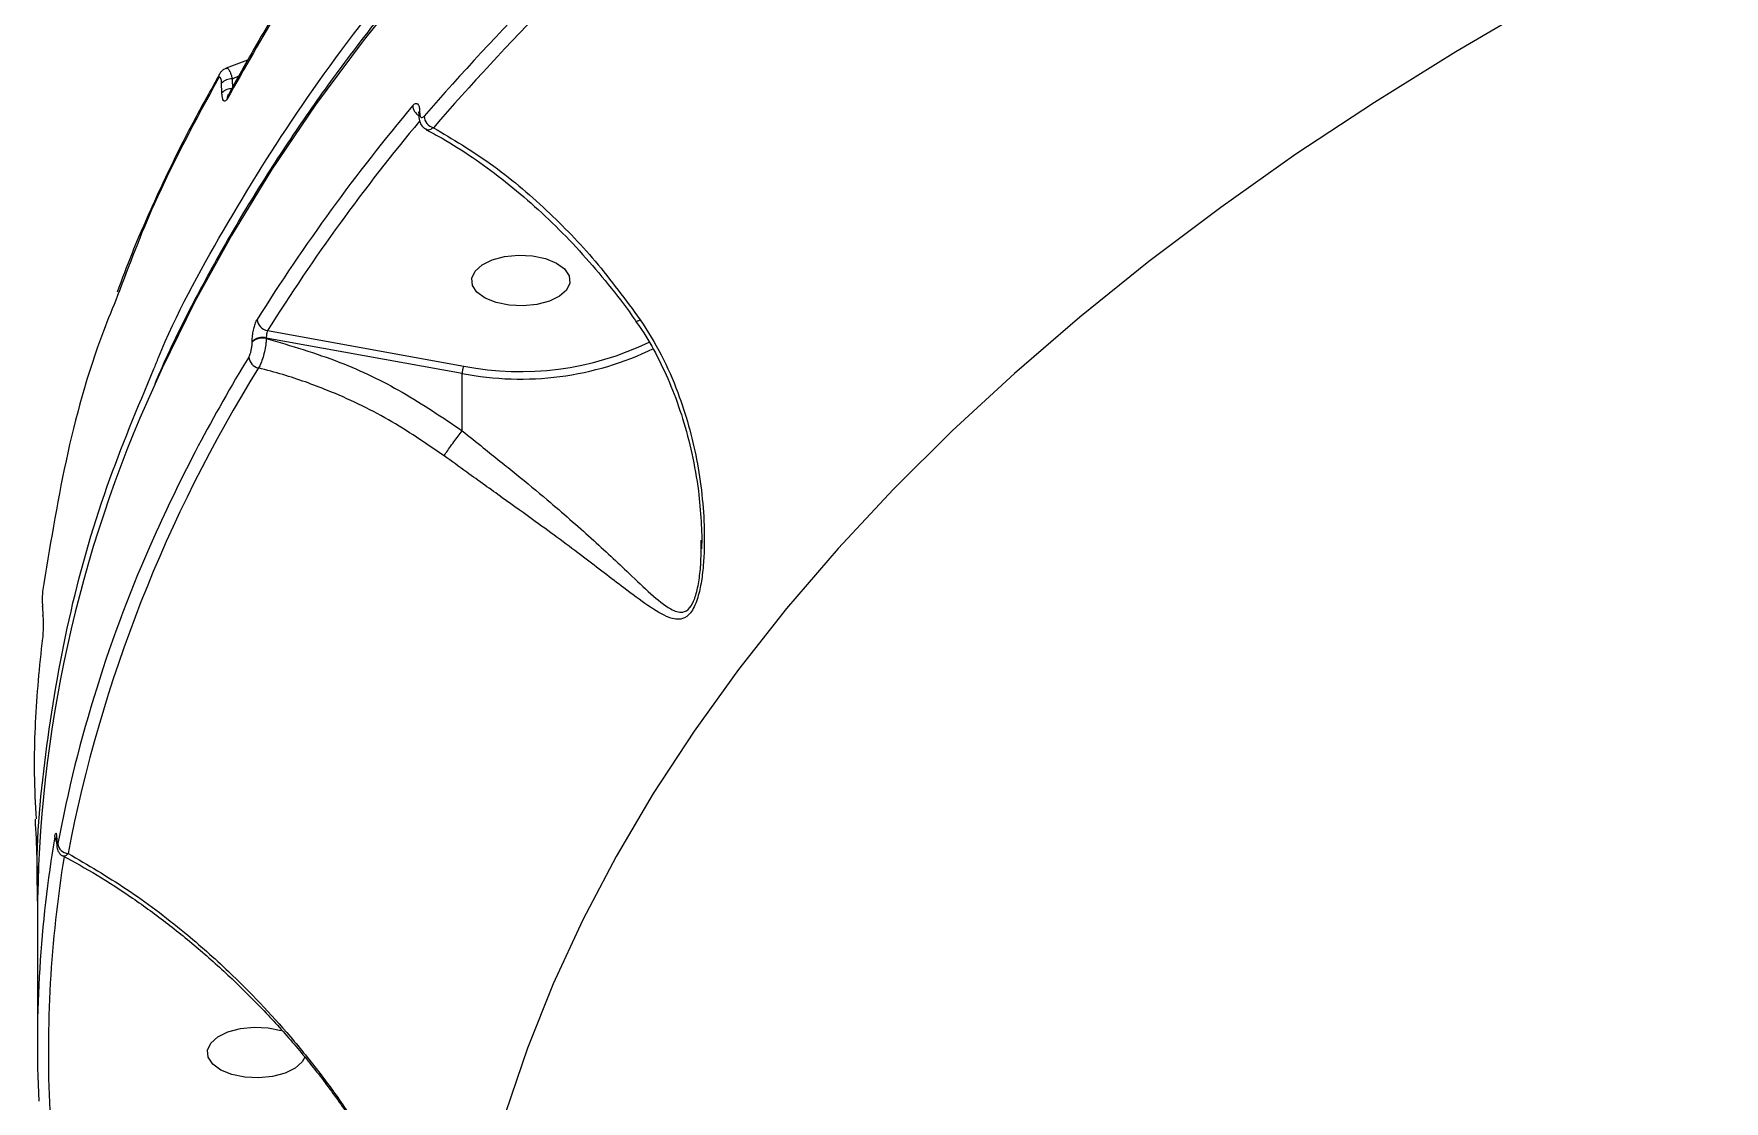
# Model space of a CAD drawing. Header units: millimetres. Extents: x -7151 to 6134, y -5040 to 5562.
# Drawn here: x -447.9 to -293.6, y 1730 to 1827.4 of the extents above; entities that cross this region are included whole.
import ezdxf

# ---------------------------------------------------------------- set-up
doc = ezdxf.new("R2010")
doc.units = ezdxf.units.MM
doc.layers.add('DIKOM_ОБЪЕКТ', color=7, linetype='Continuous')

msp = doc.modelspace()

# ---------------------------------------------------------------- linework, layer by layer
at = {"layer": 'DIKOM_ОБЪЕКТ', "color": 7, "linetype": 'Continuous', "lineweight": 15}
for p, q in [((-428.386, 1824.993), (-430.317, 1824.289)), ((-430.717, 1822.025), (-430.748, 1822.918)), ((-429.194, 1823.53), (-429.774, 1823.286)), ((-429.774, 1823.286), (-429.743, 1822.391)), ((-430.149, 1821.853), (-430.15, 1821.852)), ((-412.755, 1820.108), (-412.755, 1820.039)), ((-412.673, 1820.313), (-412.673, 1820.245)), ((-427.957, 1799.264), (-427.957, 1799.311)), ((-426.673, 1799.641), (-426.673, 1799.594)), ((-408.792, 1796.415), (-426.673, 1799.641)), ((-426.548, 1800.32), (-408.628, 1797.087)), ((-408.792, 1791.174), (-408.792, 1796.415)), ((-386.987, 1780.384), (-386.977, 1781.174)), ((-447.103, 1775.103), (-447.101, 1775.151)), ((-447.101, 1775.151), (-447.057, 1774.298)), ((-447.058, 1774.25), (-447.057, 1774.298)), ((-445.804, 1753.742), (-445.8, 1753.789)), ((-445.804, 1753.742), (-445.804, 1753.654)), ((-445.804, 1753.654), (-445.8, 1753.701)), ((-445.8, 1753.789), (-445.8, 1753.701)), ((-447.562, 1746.85), (-447.562, 1735.278))]:
    msp.add_line(p, q, dxfattribs=at)
at = {"layer": 'DIKOM_ОБЪЕКТ', "color": 7, "linetype": 'Continuous', "lineweight": 15, "flags": 128}
for points in [[(-285.752, 1843.036), (-294.218, 1838.913), (-302.436, 1834.659), (-310.398, 1830.277), (-318.098, 1825.773), (-325.526, 1821.15), (-332.678, 1816.413), (-339.546, 1811.565), (-346.123, 1806.612), (-352.405, 1801.557), (-358.384, 1796.407), (-364.055, 1791.164), (-369.413, 1785.836), (-374.453, 1780.425), (-379.171, 1774.938), (-383.561, 1769.379), (-387.62, 1763.754), (-391.344, 1758.068), (-394.73, 1752.326), (-397.774, 1746.533), (-400.474, 1740.696), (-402.826, 1734.818), (-404.83, 1728.907)], [(-413.169, 1832.581), (-417.837, 1826.782), (-422.176, 1820.915), (-426.183, 1814.986), (-429.854, 1809), (-433.186, 1802.961), (-436.177, 1796.875), (-436.947, 1795.175)], [(-401.189, 1806.89), (-400.182, 1806.482), (-399.439, 1805.944), (-399.02, 1805.321), (-398.959, 1804.662), (-399.261, 1804.021), (-399.902, 1803.45), (-400.829, 1802.995), (-401.967, 1802.692), (-403.225, 1802.567), (-404.5, 1802.63), (-405.689, 1802.875), (-406.696, 1803.283), (-407.439, 1803.82), (-407.858, 1804.444), (-407.919, 1805.103), (-407.617, 1805.744), (-406.976, 1806.315), (-406.049, 1806.77), (-404.911, 1807.073), (-403.653, 1807.197), (-402.378, 1807.135), (-401.189, 1806.89)], [(-423.14, 1733.991), (-423.384, 1733.56), (-424.025, 1732.988), (-424.952, 1732.533), (-426.09, 1732.231), (-427.348, 1732.106), (-428.623, 1732.169), (-429.812, 1732.414), (-430.819, 1732.822), (-431.562, 1733.359), (-431.981, 1733.982), (-432.042, 1734.641), (-431.74, 1735.282), (-431.099, 1735.854), (-430.172, 1736.309), (-429.034, 1736.611), (-427.776, 1736.736), (-426.501, 1736.673), (-425.312, 1736.428)]]:
    msp.add_lwpolyline(points, dxfattribs=at)
at = {"layer": 'DIKOM_ОБЪЕКТ', "color": 7, "linetype": 'Continuous', "lineweight": 15}
for centre, radius, start, end in [((-227.118, 1659.037), 245.258, 124.45462, 139.01587), ((-226.674, 1658.343), 244.721, 124.45486, 139.01582), ((-430.354, 1823.353), 0.704, 149.6608, 183.54187), ((-429.869, 1822.066), 1.224, 85.55268, 135.89711), ((-429.841, 1821.173), 1.222, 85.38435, 135.82296), ((-429.556, 1821.528), 0.677, 150.25119, 183.53791), ((-280.764, 1709.502), 173.103, 139.96408, 147.96021), ((-412.18, 1820.912), 1.121, 182.99956, 239.18979), ((-280.344, 1708.828), 172.471, 140.10933, 147.96238), ((-412.439, 1820.099), 0.317, 137.56115, 178.58486), ((-412.437, 1820.03), 0.318, 137.61573, 177.73625), ((-411.097, 1819.967), 1.167, 183.77915, 254.32891), ((-426.394, 1801.419), 1.109, 184.35756, 262.02467), ((-427.025, 1798.348), 1.34, 74.79407, 134.08311), ((-427.025, 1798.301), 1.34, 74.78395, 134.09324), ((-403.437, 1823.432), 26.852, 258.85353, 295.87353), ((-306.364, 1723.187), 142.974, 148.49181, 155.98348), ((-427.163, 1797.989), 1.099, 184.21211, 258.86437), ((-403.437, 1823.557), 27.665, 258.84045, 295.98323), ((-316.565, 1727.857), 130.566, 148.07016, 169.08133), ((-329.574, 1746.262), 117.99, 155.50856, 179.71436), ((-323.891, 1730.681), 123.916, 155.85024, 169.39408), ((-335.424, 1735.272), 112.137, 170.32342, 182.70692), ((-445.087, 1754.155), 0.879, 182.19832, 216.19243), ((-444.714, 1753.565), 0.978, 184.5123, 266.91918), ((-334.72, 1734.415), 111.841, 170.80511, 182.70745)]:
    msp.add_arc(centre, radius, start, end, dxfattribs=at)
for points, knots in [([(-28.563, 1963.65), (-30.584, 1963.643), (-36.443, 1963.623), (-46.138, 1963.465), (-57.637, 1963.122), (-69.113, 1962.616), (-80.558, 1961.947), (-91.963, 1961.117), (-103.32, 1960.126), (-114.62, 1958.975), (-125.854, 1957.665), (-137.015, 1956.196), (-148.094, 1954.57), (-159.082, 1952.787), (-169.971, 1950.85), (-180.753, 1948.76), (-191.42, 1946.518), (-201.964, 1944.126), (-212.377, 1941.585), (-222.652, 1938.899), (-232.78, 1936.067), (-242.753, 1933.094), (-252.565, 1929.98), (-262.208, 1926.729), (-271.675, 1923.342), (-280.958, 1919.822), (-290.052, 1916.173), (-298.948, 1912.395), (-307.64, 1908.493), (-316.122, 1904.469), (-324.387, 1900.326), (-332.429, 1896.067), (-340.242, 1891.696), (-347.82, 1887.215), (-355.157, 1882.628), (-362.249, 1877.938), (-369.088, 1873.149), (-375.671, 1868.265), (-381.992, 1863.288), (-388.046, 1858.223), (-393.829, 1853.074), (-399.336, 1847.843), (-404.564, 1842.537), (-409.507, 1837.157), (-414.163, 1831.709), (-418.527, 1826.196), (-422.597, 1820.623), (-426.368, 1814.994), (-429.842, 1809.314), (-432.995, 1803.584), (-435.333, 1798.966), (-436.51, 1796.245), (-436.849, 1795.463)], [0, 0, 0, 0, 0.0107552, 0.0311878, 0.0516215, 0.0720552, 0.0924884, 0.1129222, 0.1333561, 0.15379, 0.1742241, 0.1946587, 0.215093, 0.2355279, 0.2559631, 0.2763984, 0.2968343, 0.3172703, 0.3377071, 0.358144, 0.3785814, 0.3990192, 0.4194577, 0.4398966, 0.4603357, 0.4807758, 0.5012164, 0.5216576, 0.5420996, 0.5625417, 0.5829848, 0.6034285, 0.6238725, 0.6443172, 0.664762, 0.6852075, 0.705653, 0.7260988, 0.7465444, 0.7669897, 0.7874344, 0.8078782, 0.8283208, 0.8487617, 0.8692001, 0.8896363, 0.9100693, 0.9304984, 0.9509232, 0.9713434, 0.9917579, 1, 1, 1, 1]), ([(-436.925, 1796.815), (-436.787, 1797.165), (-435.105, 1801.433), (-430.697, 1809.481), (-423.566, 1821.014), (-414.963, 1832.412), (-405.061, 1843.65), (-394.03, 1854.476), (-381.946, 1864.864), (-368.893, 1874.796), (-354.659, 1884.434), (-339.242, 1893.731), (-322.669, 1902.646), (-306.038, 1910.628), (-289.56, 1917.739), (-273.409, 1924.051), (-256.627, 1929.977), (-239.251, 1935.492), (-221.471, 1940.541), (-203.375, 1945.1), (-186.956, 1948.777), (-176.437, 1950.823), (-172.153, 1951.657)], [0, 0, 0, 0, 0.0049824, 0.0607473, 0.1164693, 0.1738099, 0.231197, 0.2885376, 0.3442597, 0.4000244, 0.4557466, 0.5130871, 0.5704745, 0.6278152, 0.6763108, 0.7248634, 0.7734157, 0.8224281, 0.8714411, 0.9192196, 0.9671062, 1, 1, 1, 1]), ([(-416.442, 1843.278), (-416.692, 1842.928), (-417.944, 1841.174), (-421.067, 1836.656), (-425.562, 1829.729), (-428.674, 1824.235), (-430.232, 1821.486)], [0, 0, 0, 0, 0.0480646, 0.2403225, 0.6198799, 1, 1, 1, 1]), ([(-416.328, 1843.7), (-416.408, 1843.591), (-417.972, 1841.47), (-420.764, 1837.338), (-424.66, 1831.315), (-427.778, 1826.15), (-429.492, 1823.005), (-430.12, 1821.853)], [0, 0, 0, 0, 0.0147843, 0.2900191, 0.5656673, 0.8408503, 1, 1, 1, 1]), ([(-430.306, 1824.26), (-430.345, 1824.251), (-430.489, 1824.216), (-430.688, 1824.061), (-430.865, 1823.876), (-430.934, 1823.746), (-430.96, 1823.697)], [0, 0, 0, 0, 0.1294529, 0.4706094, 0.7963521, 1, 1, 1, 1]), ([(-430.306, 1824.256), (-430.265, 1824.264), (-430.173, 1824.282), (-430.012, 1824.043), (-429.872, 1823.683), (-429.8, 1823.393), (-429.774, 1823.286)], [0, 0, 0, 0, 0.2390267, 0.5335683, 0.8282109, 1, 1, 1, 1]), ([(-431.007, 1823.576), (-431.866, 1822.045), (-433.796, 1818.604), (-436.421, 1813.199), (-438.671, 1808.144), (-439.838, 1805.004), (-440.279, 1803.817)], [0, 0, 0, 0, 0.2352126, 0.5286655, 0.821807, 1, 1, 1, 1]), ([(-431.057, 1823.309), (-433.126, 1819.509), (-436.684, 1812.971), (-439.188, 1806.305), (-440.237, 1803.515)], [0, 0, 0, 0, 0.5813199, 1, 1, 1, 1]), ([(-430.748, 1822.918), (-430.753, 1822.995), (-430.763, 1823.16), (-430.809, 1823.343), (-430.878, 1823.445), (-430.965, 1823.443), (-431.027, 1823.354), (-431.057, 1823.309)], [0, 0, 0, 0, 0.1798397, 0.3800937, 0.5812307, 0.7907556, 1, 1, 1, 1]), ([(-430.232, 1821.486), (-430.28, 1821.411), (-430.378, 1821.261), (-430.517, 1821.243), (-430.625, 1821.389), (-430.695, 1821.663), (-430.71, 1821.91), (-430.717, 1822.025)], [0, 0, 0, 0, 0.2131084, 0.4264768, 0.6305814, 0.8289159, 1, 1, 1, 1]), ([(-413.299, 1820.854), (-413.244, 1820.911), (-413.12, 1821.039), (-412.942, 1821.077), (-412.793, 1820.963), (-412.692, 1820.709), (-412.679, 1820.445), (-412.673, 1820.313)], [0, 0, 0, 0, 0.1741921, 0.3896148, 0.5958124, 0.7978902, 1, 1, 1, 1]), ([(-412.768, 1820.279), (-412.768, 1820.281), (-412.77, 1820.286), (-412.758, 1820.227), (-412.756, 1820.147), (-412.755, 1820.108)], [0, 0, 0, 0, 0.1808936, 0.5971305, 1, 1, 1, 1]), ([(-412.75, 1820.043), (-412.751, 1820.003), (-412.761, 1819.748), (-412.678, 1819.356), (-412.428, 1818.905), (-412.174, 1818.755), (-412.077, 1818.698)], [0, 0, 0, 0, 0.07335961, 0.46707234, 0.79779992, 1, 1, 1, 1]), ([(-412.673, 1820.245), (-412.668, 1820.158), (-412.66, 1819.984), (-412.593, 1819.817), (-412.496, 1819.744), (-412.379, 1819.769), (-412.298, 1819.852), (-412.261, 1819.89)], [0, 0, 0, 0, 0.2039686, 0.4079919, 0.6135344, 0.8265516, 1, 1, 1, 1]), ([(-412.083, 1818.658), (-411.592, 1818.402), (-410.179, 1817.667), (-407.858, 1816.171), (-405.144, 1814.201), (-402.488, 1811.987), (-399.925, 1809.57), (-397.472, 1806.973), (-395.17, 1804.2), (-393.651, 1802.25), (-392.955, 1801.194), (-392.928, 1801.154)], [0, 0, 0, 0, 0.0706917, 0.2033045, 0.3361928, 0.4693674, 0.6022174, 0.7334943, 0.864422, 0.9948413, 1, 1, 1, 1]), ([(-411.412, 1818.843), (-411.505, 1818.782), (-411.712, 1818.644), (-411.942, 1818.601), (-412.04, 1818.68), (-412.061, 1818.697)], [0, 0, 0, 0, 0.3888667, 0.8709057, 1, 1, 1, 1]), ([(-411.412, 1818.843), (-409.668, 1817.808), (-406.132, 1815.71), (-401.164, 1811.513), (-396.522, 1806.73), (-393.871, 1803.126), (-392.53, 1801.302)], [0, 0, 0, 0, 0.2536067, 0.5139726, 0.7539647, 1, 1, 1, 1]), ([(-440.237, 1803.515), (-440.678, 1802.435), (-442.718, 1797.447), (-445.166, 1788.43), (-446.446, 1780.471), (-447.086, 1776.491)], [0, 0, 0, 0, 0.12141534, 0.56070718, 1, 1, 1, 1]), ([(-427.957, 1799.311), (-427.955, 1799.409), (-427.949, 1799.657), (-427.895, 1800.107), (-427.792, 1800.6), (-427.655, 1801.043), (-427.552, 1801.237), (-427.5, 1801.335)], [0, 0, 0, 0, 0.1407883, 0.35532, 0.570021, 0.7849796, 1, 1, 1, 1]), ([(-392.53, 1801.302), (-391.867, 1800.251), (-390.53, 1798.134), (-388.702, 1793.883), (-387.213, 1788.525), (-386.623, 1783.141), (-386.705, 1779.351), (-386.965, 1777.222), (-387.318, 1775.669), (-387.9, 1774.451), (-388.792, 1773.857), (-390.079, 1774.094), (-391.822, 1775.175), (-394.341, 1777.056), (-397.035, 1779.136), (-399.823, 1781.221), (-402.276, 1783.022), (-405.118, 1785.068), (-407.951, 1787.085), (-409.751, 1788.393), (-410.443, 1788.895)], [0, 0, 0, 0, 0.0563532, 0.1136128, 0.2103712, 0.3099834, 0.3619805, 0.3883011, 0.4153375, 0.4457381, 0.4740993, 0.5167975, 0.5802338, 0.6452956, 0.7405604, 0.7897127, 0.838846, 0.8993607, 0.9613633, 1, 1, 1, 1]), ([(-392.942, 1801.14), (-392.763, 1800.898), (-392.02, 1799.895), (-390.93, 1797.925), (-389.661, 1795.215), (-388.606, 1792.246), (-387.771, 1789.049), (-387.212, 1785.897), (-386.96, 1782.993), (-386.901, 1781.214), (-386.947, 1780.396), (-386.948, 1780.386)], [0, 0, 0, 0, 0.040573, 0.1684896, 0.3038984, 0.4468529, 0.5967074, 0.7542028, 0.8825832, 0.9985672, 1, 1, 1, 1]), ([(-392.53, 1801.302), (-392.57, 1801.28), (-392.687, 1801.219), (-392.857, 1801.144), (-392.894, 1801.156), (-392.916, 1801.162)], [0, 0, 0, 0, 0.1827969, 0.530976, 1, 1, 1, 1]), ([(-428.259, 1797.908), (-428.226, 1797.973), (-428.158, 1798.103), (-428.068, 1798.399), (-427.999, 1798.728), (-427.962, 1799.03), (-427.959, 1799.197), (-427.957, 1799.264)], [0, 0, 0, 0, 0.2142597, 0.4284063, 0.6429326, 0.8577583, 1, 1, 1, 1]), ([(-426.673, 1799.594), (-426.681, 1799.463), (-426.702, 1799.133), (-426.797, 1798.534), (-426.958, 1797.881), (-427.16, 1797.296), (-427.303, 1797.039), (-427.375, 1796.911)], [0, 0, 0, 0, 0.14236107, 0.35726224, 0.57167197, 0.7857328, 1, 1, 1, 1]), ([(-426.548, 1800.32), (-426.562, 1800.287), (-426.591, 1800.222), (-426.628, 1800.073), (-426.657, 1799.907), (-426.671, 1799.757), (-426.673, 1799.674), (-426.673, 1799.641)], [0, 0, 0, 0, 0.215081, 0.4300909, 0.6448405, 0.8592789, 1, 1, 1, 1]), ([(-426.673, 1799.594), (-424.418, 1798.937), (-420.177, 1797.701), (-414.136, 1794.803), (-410.587, 1792.393), (-408.792, 1791.174)], [0, 0, 0, 0, 0.3593261, 0.6759038, 1, 1, 1, 1]), ([(-447.51, 1748.23), (-447.528, 1748.588), (-447.757, 1753.055), (-446.938, 1761.642), (-444.895, 1773.932), (-441.606, 1785.685), (-438.42, 1793.259), (-436.925, 1796.815)], [0, 0, 0, 0, 0.0219473, 0.273652, 0.5255622, 0.7772681, 1, 1, 1, 1]), ([(-410.443, 1788.895), (-412.111, 1790.036), (-415.488, 1792.346), (-420.503, 1794.713), (-424.511, 1796.154), (-426.632, 1796.714), (-427.375, 1796.911)], [0, 0, 0, 0, 0.3181903, 0.643965, 0.8752444, 1, 1, 1, 1]), ([(-408.628, 1797.087), (-408.634, 1797.078), (-408.646, 1797.059), (-408.676, 1797.001), (-408.717, 1796.898), (-408.758, 1796.738), (-408.786, 1796.568), (-408.79, 1796.466), (-408.792, 1796.415)], [0, 0, 0, 0, 0.0702727, 0.1413462, 0.3560469, 0.5705939, 0.7853694, 1, 1, 1, 1]), ([(-410.443, 1788.895), (-410.43, 1788.915), (-410.378, 1788.991), (-410.228, 1789.21), (-409.946, 1789.609), (-409.556, 1790.149), (-409.148, 1790.702), (-408.911, 1791.013), (-408.793, 1791.168)], [0, 0, 0, 0, 0.0381086, 0.1492277, 0.3619315, 0.5746149, 0.7872941, 1, 1, 1, 1]), ([(-408.792, 1791.174), (-408.792, 1791.173), (-408.792, 1791.171), (-408.793, 1791.169), (-408.793, 1791.168)], [0, 0, 0, 0, 0.6153563, 1, 1, 1, 1]), ([(-408.793, 1791.168), (-408.793, 1791.168), (-408.141, 1790.656), (-406.465, 1789.311), (-403.822, 1787.197), (-400.443, 1784.411), (-396.92, 1781.306), (-393.861, 1778.472), (-391.548, 1776.225), (-389.958, 1774.939), (-388.78, 1774.467), (-388.014, 1774.89), (-387.646, 1775.613), (-387.362, 1776.482), (-387.147, 1777.562), (-386.982, 1779.001), (-386.986, 1779.963), (-386.987, 1780.384)], [0, 0, 0, 0, 0.0000504, 0.0590012, 0.1536175, 0.2483595, 0.3985855, 0.5490201, 0.6475886, 0.745758, 0.8083733, 0.848367, 0.8819735, 0.8911899, 0.9301973, 0.9694731, 1, 1, 1, 1]), ([(-447.086, 1776.491), (-447.091, 1776.447), (-447.102, 1776.346), (-447.114, 1776.109), (-447.118, 1775.797), (-447.115, 1775.454), (-447.106, 1775.252), (-447.101, 1775.151)], [0, 0, 0, 0, 0.1487937, 0.3487417, 0.557338, 0.779101, 1, 1, 1, 1]), ([(-447.103, 1775.103), (-447.092, 1774.904), (-447.076, 1774.619), (-447.063, 1774.335), (-447.059, 1774.25)], [0, 0, 0, 0, 0.6999497, 1, 1, 1, 1]), ([(-447.057, 1774.298), (-447.051, 1774.151), (-447.038, 1773.858), (-447.036, 1773.357), (-447.045, 1772.889), (-447.064, 1772.497), (-447.082, 1772.326), (-447.09, 1772.243)], [0, 0, 0, 0, 0.20644008, 0.41338915, 0.61421781, 0.81348313, 1, 1, 1, 1]), ([(-447.09, 1772.243), (-447.129, 1771.919), (-447.323, 1770.297), (-447.703, 1766.14), (-447.958, 1760.935), (-447.751, 1757.106), (-447.676, 1755.737)], [0, 0, 0, 0, 0.0578213, 0.289129, 0.7457589, 1, 1, 1, 1]), ([(-447.775, 1755.733), (-447.715, 1754.547), (-447.586, 1751.995), (-447.577, 1749.542), (-447.572, 1748.228)], [0, 0, 0, 0, 0.4644934, 1, 1, 1, 1]), ([(-445.966, 1754.121), (-445.963, 1754.138), (-445.941, 1754.264), (-445.902, 1754.416), (-445.857, 1754.457), (-445.825, 1754.354), (-445.804, 1754.139), (-445.801, 1753.906), (-445.8, 1753.789)], [0, 0, 0, 0, 0.0392185, 0.2872361, 0.4951792, 0.6710124, 0.835311, 1, 1, 1, 1]), ([(-445.818, 1754.129), (-445.818, 1754.129), (-445.818, 1754.136), (-445.815, 1754.101), (-445.808, 1754.01), (-445.802, 1753.85), (-445.805, 1753.698), (-445.806, 1753.639)], [0, 0, 0, 0, 0.0030021, 0.19084106, 0.43768154, 0.78277642, 1, 1, 1, 1]), ([(-445.803, 1753.656), (-445.803, 1753.641), (-445.805, 1753.496), (-445.795, 1753.301), (-445.768, 1753.072), (-445.691, 1752.828), (-445.549, 1752.6), (-445.387, 1752.427), (-445.257, 1752.377), (-445.226, 1752.365)], [0, 0, 0, 0, 0.0278444, 0.2710586, 0.4682057, 0.6030543, 0.7572315, 0.943044, 1, 1, 1, 1]), ([(-445.8, 1753.701), (-445.799, 1753.625), (-445.797, 1753.473), (-445.783, 1753.334), (-445.762, 1753.27), (-445.733, 1753.299), (-445.707, 1753.396), (-445.692, 1753.476), (-445.689, 1753.488)], [0, 0, 0, 0, 0.1673413, 0.3344415, 0.5091175, 0.7130789, 0.9576943, 1, 1, 1, 1]), ([(-444.767, 1752.588), (-444.782, 1752.57), (-444.884, 1752.446), (-445.055, 1752.307), (-445.178, 1752.345), (-445.232, 1752.362)], [0, 0, 0, 0, 0.0872411, 0.598134, 1, 1, 1, 1]), ([(-445.227, 1752.371), (-444.188, 1751.8), (-442.062, 1750.633), (-438.866, 1748.547), (-435.647, 1746.2), (-432.482, 1743.614), (-429.42, 1740.831), (-426.515, 1737.896), (-423.804, 1734.852), (-421.311, 1731.726), (-419.063, 1728.604), (-417.74, 1726.466), (-417.105, 1725.44)], [0, 0, 0, 0, 0.0999214, 0.2045367, 0.3099557, 0.4160057, 0.5213124, 0.6240324, 0.7237688, 0.8203345, 0.9137774, 1, 1, 1, 1]), ([(-444.767, 1752.588), (-442.98, 1751.552), (-439.382, 1749.465), (-434.478, 1745.752), (-429.437, 1741.3), (-425.295, 1736.943), (-421.733, 1732.524), (-419.229, 1729.064), (-417.739, 1726.649), (-417.02, 1725.482)], [0, 0, 0, 0, 0.1738756, 0.3501403, 0.4880628, 0.6922752, 0.7971177, 0.9019395, 1, 1, 1, 1])]:
    msp.add_open_spline(points, degree=3, knots=knots, dxfattribs=at)

doc.saveas('drawing.dxf')
